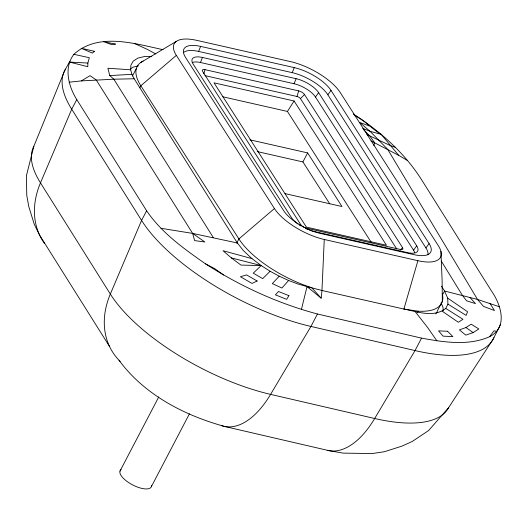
<?xml version="1.0" encoding="UTF-8"?>
<svg xmlns="http://www.w3.org/2000/svg" width="528" height="528" viewBox="0 0 528 528"><rect width="100%" height="100%" fill="white"/><g stroke="black" fill="none" stroke-linecap="round" stroke-linejoin="round"><path stroke-width="0.79" d="M353.278 114.008C379.903 131.142 404.336 152.572 421.41 179.474L491.271 290.664C500.808 304.253 508.504 327.03 489.608 336.712C468.171 346.163 443.791 342.164 421.542 338.125L317.453 313.995C277.807 303.402 240.009 286.103 205.544 263.875C183.922 248.741 161.641 232.901 146.626 210.771L76.771 99.574C68.508 86.387 63.538 67.742 73.887 54.305L89.338 57.724L87.866 63.056L87.787 66.693L69.419 62.066L64.72 70.514L33.858 146.243L26.4 175.758L26.776 195.452L28.776 206.527L34.247 224.275L39.686 235.283L109.54 346.48M301.402 309.487L307.025 286.605L321.961 290.486L403.894 309.058L417.905 260.7A42.101 16.381 27.6 0 0 438.313 245.685L340.223 92.519A42.101 16.381 27.6 0 0 290.393 61.585L196.753 40.359A42.101 16.381 27.6 0 0 176.352 55.374L274.435 208.54A42.101 16.381 27.6 0 0 324.265 239.474L321.961 290.486L321.176 298.168L307.025 286.605L297.983 284.005L288.611 280.487L279.233 276.19L270.118 271.24L261.182 265.571L251.948 258.621L243.514 250.747L237.356 242.992L134.191 78.771L131.908 74.329L130.66 69.782L130.878 65.307L133.142 61.195L137.841 58.1L144.672 56.496L151.76 56.496M373.831 145.556L374.616 142.685L369.686 135.815L363.607 129.683M203.788 73.867L205.029 69.663L298.67 90.889A4.93 1.921 27.6 0 1 304.504 94.512L402.587 247.678L400.283 250.041M396.779 249.038L300.465 98.637A2.917 1.135 27.6 0 0 297.013 96.499L298.67 90.889M183.935 52.219A30.076 11.702 27.6 0 1 198.594 51.427L200.614 46.391L294.254 67.61A31.053 12.085 27.6 0 1 331.01 90.427L429.092 243.593L425.924 247.922A30.076 11.702 27.6 0 1 427.957 254.76M192.238 62.614A18.051 7.022 27.6 0 1 200.442 62.502L202.462 57.46L296.102 78.685A19.028 7.405 27.6 0 1 318.622 92.664L416.704 245.83L413.536 250.16A18.051 7.022 27.6 0 1 414.658 252.595M425.924 247.922L327.835 94.756A30.076 11.702 27.6 0 0 292.241 72.653L294.254 67.61M413.536 250.16L315.447 96.994A18.051 7.022 27.6 0 0 294.083 83.728L296.102 78.685M500.584 324.403L493.225 339.029L448.661 407.59L428.644 430.531L412.256 441.461L401.986 446.114L384.311 451.75L372.134 453.545L343.081 453.123L328.997 450.661L224.915 426.532C184.47 415.516 144.23 394.654 119.024 360.248M442.253 293.489A70.165 27.304 27.6 0 1 418.209 311.19L403.894 309.058C417.193 311.652 433.844 318.021 445.751 308.405L447.935 304.128L447.691 298.129L444.536 291.02L441.481 286.156M76.771 99.574L71.722 109.23L40.484 182.866A88.4 67.749 -32.1 0 0 44.557 243.52M132.416 76.025L136.402 68.396M139.735 87.846L140.824 85.76L176.352 55.374M146.626 210.771L141.577 220.42L110.339 294.063A88.4 67.749 -32.1 0 0 120.146 361.383M236.735 243.098L238.913 238.933L274.435 208.54M119.988 471.101L158.776 396.898M329.769 203.854L302.92 161.931L307.639 152.909L249.916 139.828M151.424 486.539L189.453 413.794M317.453 313.995L310.946 326.443L270.587 394.376A88.4 45.184 -76.9 0 1 221.826 425.746M417.483 312.576L418.209 311.19M442.358 295.185L444.536 291.02L477.517 299.442L499.528 306.781M421.542 338.125L415.034 350.572L374.675 418.506A88.4 45.184 -76.9 0 1 327.452 450.325M371.257 242.345L287.43 111.441L294.096 100.987L214.018 82.837L306.418 227.132L386.496 245.282L294.096 100.987M315.447 96.994L318.622 92.664M327.835 94.756L331.01 90.427M489.608 336.712L493.964 330.799L496.551 331.34M288.611 280.487L281.932 288.037L272.329 283.622L279.233 276.19M300.465 98.637L304.504 94.512M270.118 271.24L262.706 278.626L253.262 273.161L261.182 265.571L231.356 257.908L222.988 250.708L251.948 258.621M73.887 54.305C98.221 32.089 134.581 43.606 163.033 49.678M130.442 68.891L133.129 67.122L138.442 65.875M466.006 327.538L471.194 324.172L478.83 328.951L473.108 332.62L465.802 335.128L459.38 329.868L466.006 327.538L473.108 332.62M69.175 82.19L81.332 80.909L90.044 75.669L96.208 79.913L192.641 233.402L194.594 240.603L204.857 241.982L192.641 233.402L160.961 228.294M140.626 62.575L176.233 41.461M81.332 80.909L113.824 79.2L134.191 78.771M130.66 69.782L107.89 68.257L109.778 75.603L131.908 74.329M261.182 265.571L240.933 265.082L231.356 257.908M69.419 62.066L87.866 63.056M192.641 233.402L237.356 242.992M198.594 51.427L292.241 72.653M200.442 62.502L294.083 83.728M204.976 75.636L297.013 96.499M222.836 96.802L287.43 111.441M257.222 151.569L302.92 161.931M285.047 193.618L341.966 206.521L307.639 152.909M324.265 239.474L417.905 260.7M407.741 160.677L398.746 155.371L381.183 134.343L370.049 131.307L362.683 128.304M354.605 115.619C364.663 119.922 371.686 128.977 381.183 134.343M395.597 147.385L390.456 145.622L366.881 134.554M369.376 125.954L359.72 122.47L370.049 131.307L387.704 149.371L477.517 299.442L483.509 306.379L494.465 310.53L489.885 303.244M134.211 43.362L147.253 49.355L155.72 53.929M371.006 140.923L398.746 155.371M205.544 263.875L214.81 268.693L223.667 275.062M447.935 304.128L466.132 315.394L467.577 311.738L447.691 298.129M445.751 308.405L462.95 319.255L458.344 322.285L442.114 311.137M354.176 114.734L356.096 116.054M109.778 75.603L113.824 79.2L213.358 237.64M321.176 298.168L311.764 287.714A70.165 27.304 27.6 0 1 238.913 238.933L140.824 85.76A70.165 27.304 27.6 0 1 143.174 61.057M469.96 297.409L475.451 303.62L466.567 300.782L462.409 295.37L441.309 261.103M415.239 311.678L427.706 327.644L436.94 340.91M441.085 302.887L442.979 307.151L443.131 310.9M440.92 251.361L442.134 280.718L442.319 301.402L437.606 310.424A70.165 27.304 27.6 0 1 435.778 313.942M429.092 243.593A31.053 12.085 27.6 0 1 414.044 254.668L320.404 233.449A31.053 12.085 27.6 0 1 283.655 210.632L185.566 57.466A31.053 12.085 27.6 0 1 200.614 46.391M416.704 245.83A19.028 7.405 27.6 0 1 407.484 252.622L313.843 231.396A19.028 7.405 27.6 0 1 309.507 230.109M308.022 229.541A19.028 7.405 27.6 0 1 305.758 228.558M300.676 225.812A19.028 7.405 27.6 0 1 299.317 224.935M298.003 224.017A19.028 7.405 27.6 0 1 291.324 217.417L193.241 64.244A19.028 7.405 27.6 0 1 202.462 57.46M402.587 247.678A4.93 1.921 27.6 0 1 400.204 249.434L306.557 228.215A4.93 1.921 27.6 0 1 300.729 224.591L202.64 71.425A4.93 1.921 27.6 0 1 205.029 69.663M448.661 407.59A135.92 52.886 27.6 0 1 374.675 418.506L270.587 394.376A135.92 52.886 27.6 0 1 110.339 294.063L40.484 182.866A135.92 52.886 27.6 0 1 33.858 146.243M493.898 337.623A143.649 55.895 27.6 0 1 415.034 350.572L310.946 326.443A143.649 55.895 27.6 0 1 141.577 220.42L71.722 109.23A143.649 55.895 27.6 0 1 65.498 69.161M151.556 485.285A17.543 6.824 27.6 0 1 132.871 485.041A17.543 6.824 27.6 0 1 121.077 469.669M288.915 295.654L286.671 299.343L275.398 294.835L278.54 291.496L288.915 295.654M94.36 51.289L92.42 53.117L81.187 48.246L94.36 51.289M257.136 281.015L252.001 283.424L240.418 276.745L246.569 274.903L257.136 281.015M115.427 44.095L111.487 44.53L103.534 41.679L115.427 44.095M447.546 331.267L438.577 330.865L443.058 336.145L452.833 336.607L447.546 331.267"/></g></svg>
